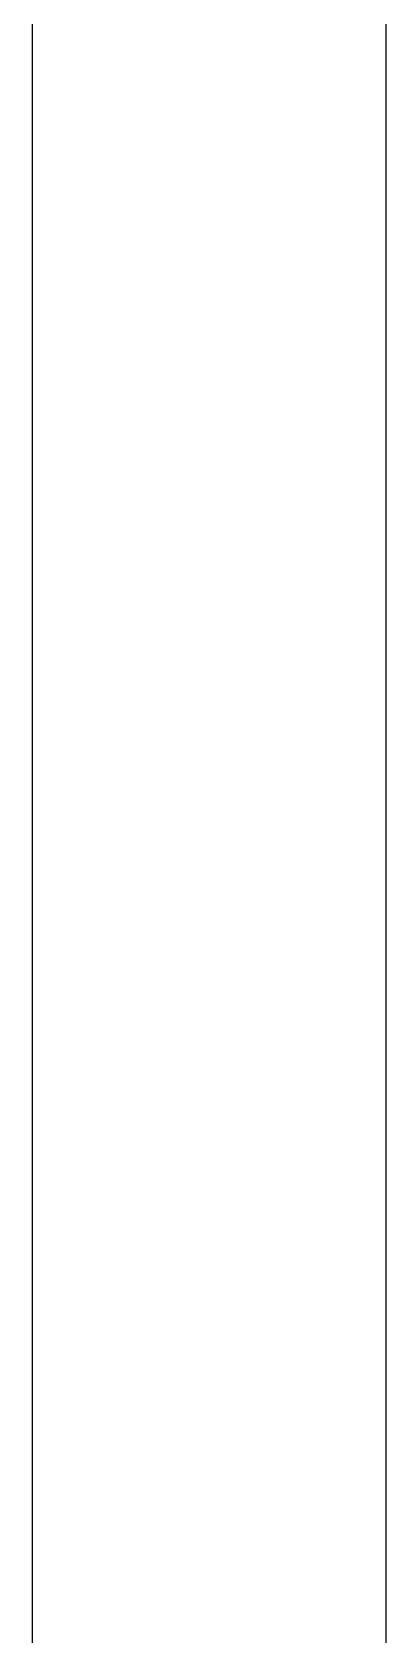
# Model space of a CAD drawing. Header units: millimetres. Extents: x -832 to 3668, y -1574 to 5296.
# Drawn here: x 2908 to 2931.5, y 4686.9 to 4793.5 of the extents above; entities that cross this region are included whole.
import ezdxf

# ---------------------------------------------------------------- set-up
doc = ezdxf.new("R2010")
doc.units = ezdxf.units.MM
doc.header["$LTSCALE"] = 50
doc.layers.add('CARIMBO', color=7, linetype='Continuous')

msp = doc.modelspace()

# ---------------------------------------------------------------- linework, layer by layer
at = {"layer": 'CARIMBO', "color": 6}
for p, q in [((2907.986526772886, 5248.136796664956), (2907.986526772886, 4398.136796665189)), ((2931.486526772945, 5248.136796616294), (2931.486526772945, 4398.136796616294))]:
    msp.add_line(p, q, dxfattribs=at)

doc.saveas('drawing.dxf')
